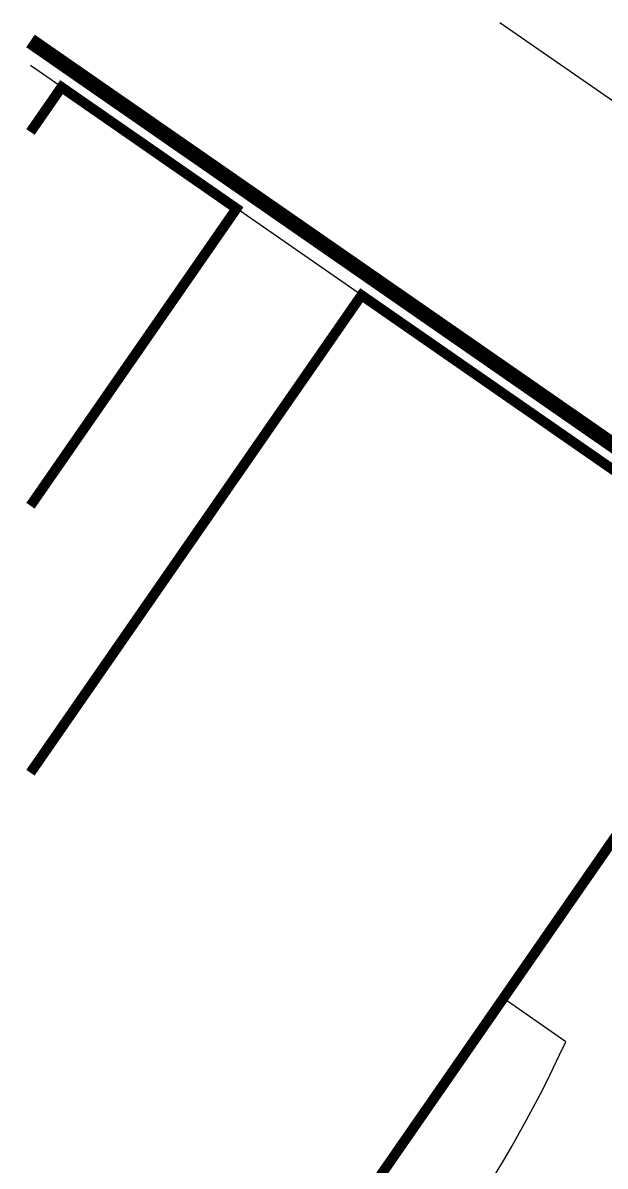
# Model space of a CAD drawing. Extents: x -335094 to -220327, y -102194 to 60595.
# Drawn here: x -323573 to -312088, y 37900 to 60445 of the extents above; entities that cross this region are included whole.
import ezdxf

# ---------------------------------------------------------------- set-up
doc = ezdxf.new("R2010")
doc.units = 0
doc.header["$LTSCALE"] = 1000
doc.header["$MEASUREMENT"] = 0
doc.layers.add('3', color=84, linetype='CONTINUOUS')
doc.layers.add('WALL', color=255, linetype='CONTINUOUS')

msp = doc.modelspace()

# ---------------------------------------------------------------- linework, layer by layer
at = {"layer": '3'}
msp.add_line((-285636.546, 40701.969), (-314162.69, 60444.809), dxfattribs=at)
at = {"layer": 'WALL'}
for points, const_width in [([(-323423.385, 25343.78), (-316035.512, 26611.475), (-314822.932, 25770.624), (-301545.694, 44917.555), (-323423.385, 60088.41)], 300), ([(-323423.385, 50922.521), (-319359.223, 56783.397), (-322810.601, 59176.719), (-323423.385, 58293.031)], 200), ([(-323423.385, 25652.205), (-320347.293, 30088.197), (-321333.401, 30772.003), (-310563.453, 46303.204), (-308512.034, 49261.528), (-316893.953, 55073.881), (-323423.385, 45657.872)], 200)]:
    msp.add_lwpolyline(points, dxfattribs=dict(at, const_width=const_width))
for points in [[(-323423.385, 22570.742, 0.110751594), (-316077.162, 27127.119), (-314923.699, 26327.263), (-302102.332, 44816.788), (-323423.385, 59601.648)], [(-312863.817, 40353.555), (-314014.276, 41151.329), (-314096.452, 41208.313), (-319281.983, 33730.327), (-319338.639, 33648.624), (-318106.331, 32793.394, 0.086956522), (-312863.817, 40353.555, 5219.646490191)]]:
    msp.add_lwpolyline(points, format="xyb", dxfattribs=at)

doc.saveas('drawing.dxf')
